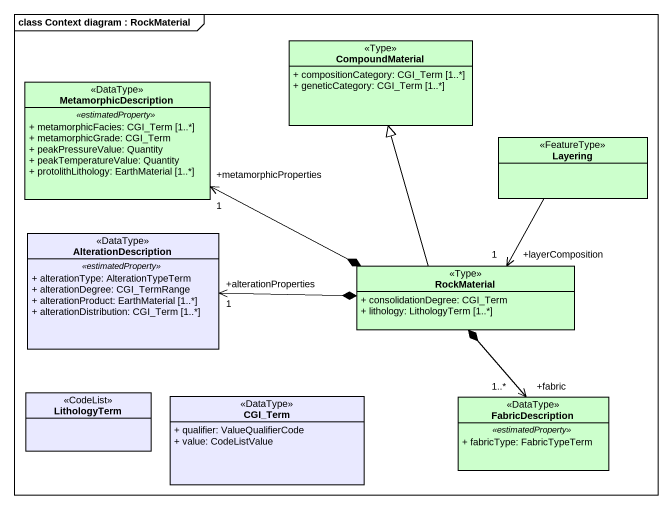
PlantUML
@startuml
mainframe class Context diagram : RockMaterial
hide circle
hide empty members
skinparam classAttributeIconSize 0
class CompoundMaterial <<Type>> #CCFFCC {
  + compositionCategory: CGI_Term [1..*]
  + geneticCategory: CGI_Term [1..*]
}
class MetamorphicDescription <<DataType>> #CCFFCC {
  .. <<estimatedProperty>> ..
  + metamorphicFacies: CGI_Term [1..*]
  + metamorphicGrade: CGI_Term
  + peakPressureValue: Quantity
  + peakTemperatureValue: Quantity
  + protolithLithology: EarthMaterial [1..*]
}
class Layering <<FeatureType>> #CCFFCC
class AlterationDescription <<DataType>> #E9E9FF {
  .. <<estimatedProperty>> ..
  + alterationType: AlterationTypeTerm
  + alterationDegree: CGI_TermRange
  + alterationProduct: EarthMaterial [1..*]
  + alterationDistribution: CGI_Term [1..*]
}
class RockMaterial <<Type>> #CCFFCC {
  + consolidationDegree: CGI_Term
  + lithology: LithologyTerm [1..*]
}
class LithologyTerm <<CodeList>> #E9E9FF
class CGI_Term <<DataType>> #E9E9FF {
  + qualifier: ValueQualifierCode
  + value: CodeListValue
}
class FabricDescription <<DataType>> #CCFFCC {
  .. <<estimatedProperty>> ..
  + fabricType: FabricTypeTerm
}
Layering --> "+layerComposition\n1" RockMaterial
RockMaterial -up-|> CompoundMaterial
RockMaterial *-left-> "+metamorphicProperties\n1" MetamorphicDescription
RockMaterial *-left-> "+alterationProperties\n1" AlterationDescription
RockMaterial *--> "+fabric\n1..*" FabricDescription
@enduml
